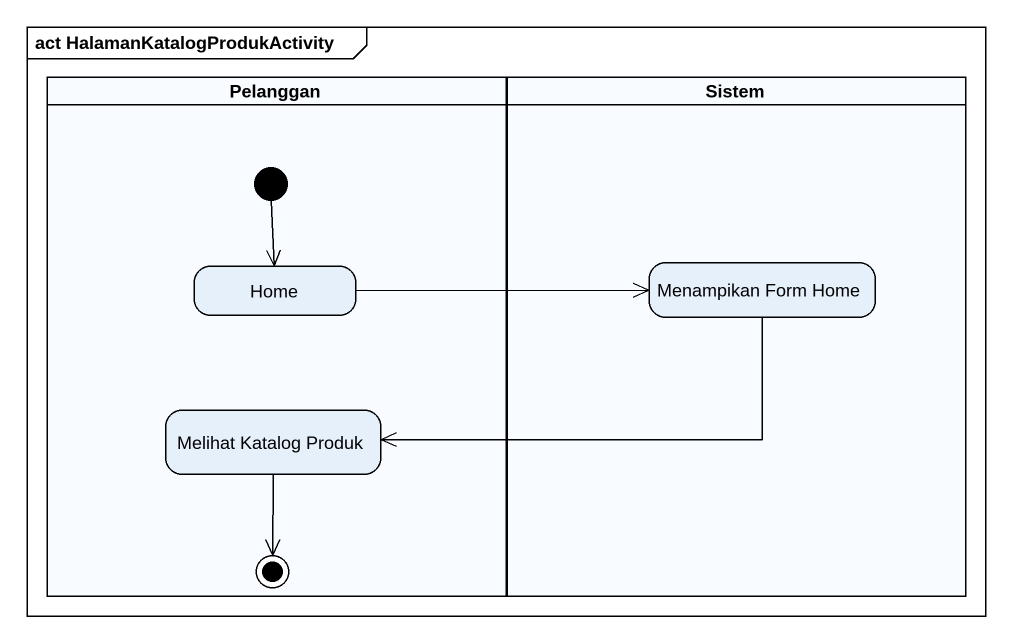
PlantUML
@startuml
mainframe act HalamanKatalogProdukActivity
hide empty description
state Pelanggan <<partition>> {
  state Home
  state "Melihat Katalog Produk" as Melihat_Katalog_Produk
  [*] --> Home
  Melihat_Katalog_Produk --> [*]
}
state Sistem <<partition>> {
  state "Menampikan Form Home" as Menampikan_Form_Home
}
Home -right-> Menampikan_Form_Home
Menampikan_Form_Home -left-> Melihat_Katalog_Produk
@enduml
